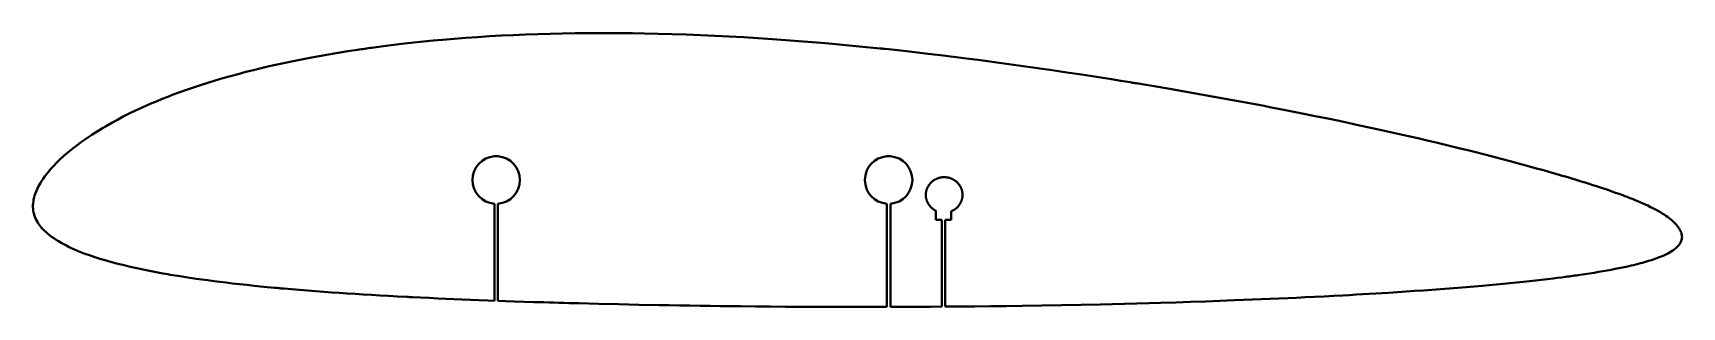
# Model space of a CAD drawing. Header units: millimetres. Extents: x -67 to 497, y 120 to 213.
import ezdxf

# ---------------------------------------------------------------- set-up
doc = ezdxf.new("R2010")
doc.units = ezdxf.units.MM
doc.layers.add('Geometries', color=7, linetype='Continuous')

msp = doc.modelspace()

# ---------------------------------------------------------------- linework, layer by layer
at = {"layer": 'Geometries', "linetype": 'Continuous', "lineweight": 40}
for p, q in [((49.2, 208.19), (53.16, 208.72)), ((53.16, 208.72), (56.71, 209.16)), ((56.71, 209.16), (60.3, 209.59)), ((60.3, 209.59), (63.53, 209.94)), ((63.53, 209.94), (66.78, 210.28)), ((66.78, 210.28), (70.05, 210.6)), ((70.05, 210.6), (73.34, 210.9)), ((73.34, 210.9), (77.29, 211.24)), ((77.29, 211.24), (81.27, 211.54)), ((81.27, 211.54), (85.29, 211.83)), ((85.29, 211.83), (89.34, 212.08)), ((89.34, 212.08), (93.42, 212.31)), ((93.42, 212.31), (97.53, 212.52)), ((97.53, 212.52), (101.67, 212.69)), ((101.67, 212.69), (105.85, 212.84)), ((105.85, 212.84), (110.05, 212.97)), ((110.05, 212.97), (114.29, 213.07)), ((114.29, 213.07), (118.57, 213.14)), ((118.57, 213.14), (122.87, 213.18)), ((122.87, 213.18), (126.07, 213.2)), ((126.07, 213.2), (129.29, 213.2)), ((129.29, 213.2), (129.65, 213.2)), ((129.65, 213.2), (130, 213.2)), ((130, 213.2), (130.36, 213.2)), ((130.36, 213.2), (130.72, 213.2)), ((130.72, 213.2), (131.07, 213.2)), ((131.07, 213.2), (131.43, 213.2)), ((131.43, 213.2), (131.78, 213.2)), ((131.78, 213.2), (132.13, 213.19)), ((132.13, 213.19), (134.11, 213.18)), ((134.11, 213.18), (138.14, 213.14)), ((138.14, 213.14), (142.21, 213.07)), ((142.21, 213.07), (146.95, 212.97)), ((146.95, 212.97), (151.73, 212.84)), ((151.73, 212.84), (156.55, 212.68)), ((156.55, 212.68), (161.42, 212.49)), ((161.42, 212.49), (166.32, 212.27)), ((166.32, 212.27), (171.18, 212.02)), ((171.18, 212.02), (176.08, 211.75)), ((176.08, 211.75), (181.02, 211.45)), ((181.02, 211.45), (185.99, 211.12)), ((185.99, 211.12), (190.47, 210.81)), ((190.47, 210.81), (194.98, 210.46)), ((194.98, 210.46), (199.52, 210.1)), ((199.52, 210.1), (204.09, 209.72)), ((204.09, 209.72), (208.69, 209.31)), ((208.69, 209.31), (213.33, 208.88)), ((213.33, 208.88), (218, 208.43)), ((218, 208.43), (222.69, 207.95)), ((16.8, 202.46), (19.54, 203.06)), ((19.54, 203.06), (22.32, 203.64)), ((22.32, 203.64), (25.13, 204.2)), ((25.13, 204.2), (27.98, 204.75)), ((27.98, 204.75), (31.15, 205.34)), ((31.15, 205.34), (34.36, 205.9)), ((34.36, 205.9), (37.61, 206.45)), ((37.61, 206.45), (40.9, 206.97)), ((40.9, 206.97), (44.23, 207.48)), ((44.23, 207.48), (44.85, 207.57)), ((44.85, 207.57), (45.47, 207.66)), ((45.47, 207.66), (46.09, 207.75)), ((46.09, 207.75), (46.71, 207.84)), ((46.71, 207.84), (47.33, 207.93)), ((47.33, 207.93), (47.95, 208.02)), ((47.95, 208.02), (48.58, 208.11)), ((48.58, 208.11), (49.2, 208.19)), ((222.69, 207.95), (222.92, 207.93)), ((222.92, 207.93), (223.15, 207.9)), ((223.15, 207.9), (223.37, 207.88)), ((223.37, 207.88), (223.6, 207.86)), ((223.6, 207.86), (223.82, 207.83)), ((223.82, 207.83), (224.05, 207.81)), ((224.05, 207.81), (224.28, 207.79)), ((224.28, 207.79), (225.53, 207.65)), ((225.53, 207.65), (227.76, 207.42)), ((227.76, 207.42), (231.78, 206.98)), ((231.78, 206.98), (235.39, 206.57)), ((235.39, 206.57), (239.02, 206.15)), ((239.02, 206.15), (243.38, 205.64)), ((243.38, 205.64), (247.78, 205.1)), ((247.78, 205.1), (252.2, 204.55)), ((252.2, 204.55), (256.98, 203.93)), ((256.98, 203.93), (261.8, 203.3)), ((261.8, 203.3), (266.66, 202.64)), ((-4.35, 197), (-1.77, 197.76)), ((-1.77, 197.76), (0.85, 198.5)), ((0.85, 198.5), (3.52, 199.23)), ((3.52, 199.23), (6.14, 199.92)), ((6.14, 199.92), (8.76, 200.58)), ((8.76, 200.58), (11.4, 201.22)), ((11.4, 201.22), (14.08, 201.85)), ((14.08, 201.85), (16.8, 202.46)), ((266.66, 202.64), (271.56, 201.96)), ((271.56, 201.96), (276.49, 201.26)), ((276.49, 201.26), (281.47, 200.53)), ((281.47, 200.53), (286.48, 199.79)), ((286.48, 199.79), (291.54, 199.02)), ((291.54, 199.02), (296.63, 198.24)), ((296.63, 198.24), (301.76, 197.43)), ((301.76, 197.43), (304.94, 196.92)), ((-22.39, 190.76), (-20.54, 191.49)), ((-20.54, 191.49), (-18.66, 192.2)), ((-18.66, 192.2), (-16.41, 193.04)), ((-16.41, 193.04), (-14.11, 193.85)), ((-14.11, 193.85), (-11.76, 194.65)), ((-11.76, 194.65), (-9.37, 195.44)), ((-9.37, 195.44), (-6.88, 196.23)), ((-6.88, 196.23), (-4.35, 197)), ((304.94, 196.92), (308.14, 196.4)), ((308.14, 196.4), (308.54, 196.33)), ((308.54, 196.33), (308.94, 196.27)), ((308.94, 196.27), (309.34, 196.2)), ((309.34, 196.2), (309.75, 196.14)), ((309.75, 196.14), (310.15, 196.07)), ((310.15, 196.07), (310.56, 196)), ((310.56, 196), (310.95, 195.94)), ((310.95, 195.94), (312.93, 195.61)), ((312.93, 195.61), (316.94, 194.94)), ((316.94, 194.94), (320.93, 194.27)), ((320.93, 194.27), (326.68, 193.28)), ((326.68, 193.28), (332.41, 192.27)), ((332.41, 192.27), (338.1, 191.25)), ((-33.69, 185.73), (-31.6, 186.75)), ((-31.6, 186.75), (-29.46, 187.74)), ((-29.46, 187.74), (-27.74, 188.51)), ((-27.74, 188.51), (-25.99, 189.27)), ((-25.99, 189.27), (-24.2, 190.02)), ((-24.2, 190.02), (-22.39, 190.76)), ((338.1, 191.25), (343.77, 190.22)), ((343.77, 190.22), (346.31, 189.75)), ((346.31, 189.75), (348.84, 189.28)), ((348.84, 189.28), (351.36, 188.8)), ((351.36, 188.8), (353.85, 188.33)), ((353.85, 188.33), (356.31, 187.86)), ((356.31, 187.86), (358.76, 187.38)), ((358.76, 187.38), (361.19, 186.91)), ((361.19, 186.91), (366.24, 185.91)), ((366.24, 185.91), (371.24, 184.91)), ((-44.07, 180.02), (-42.86, 180.76)), ((-42.86, 180.76), (-41.6, 181.5)), ((-41.6, 181.5), (-39.69, 182.58)), ((-39.69, 182.58), (-37.74, 183.65)), ((-37.74, 183.65), (-35.74, 184.7)), ((-35.74, 184.7), (-33.69, 185.73)), ((371.24, 184.91), (376.19, 183.89)), ((376.19, 183.89), (381.1, 182.87)), ((381.1, 182.87), (385.97, 181.84)), ((385.97, 181.84), (390.79, 180.8)), ((390.79, 180.8), (392.89, 180.34)), ((392.89, 180.34), (394.98, 179.88)), ((-52.86, 173.94), (-51.6, 174.91)), ((-51.6, 174.91), (-50.29, 175.88)), ((-50.29, 175.88), (-48.94, 176.84)), ((-48.94, 176.84), (-47.54, 177.79)), ((-47.54, 177.79), (-46.41, 178.54)), ((-46.41, 178.54), (-45.26, 179.28)), ((-45.26, 179.28), (-44.07, 180.02)), ((394.98, 179.88), (397.05, 179.42)), ((397.05, 179.42), (399.11, 178.96)), ((399.11, 178.96), (401.16, 178.5)), ((401.16, 178.5), (403.2, 178.04)), ((403.2, 178.04), (406.37, 177.31)), ((406.37, 177.31), (409.51, 176.58)), ((409.51, 176.58), (412.62, 175.85)), ((412.62, 175.85), (415.37, 175.19)), ((415.37, 175.19), (418.09, 174.54)), ((-58.66, 168.81), (-57.93, 169.53)), ((-57.93, 169.53), (-57.03, 170.39)), ((-57.03, 170.39), (-56.09, 171.24)), ((-56.09, 171.24), (-55.1, 172.1)), ((-55.1, 172.1), (-54.08, 172.96)), ((-54.08, 172.96), (-52.86, 173.94)), ((418.09, 174.54), (420.79, 173.88)), ((420.79, 173.88), (423.46, 173.22)), ((423.46, 173.22), (426.11, 172.56)), ((426.11, 172.56), (428.72, 171.9)), ((428.72, 171.9), (431.8, 171.11)), ((431.8, 171.11), (434.84, 170.32)), ((434.84, 170.32), (437.83, 169.53)), ((437.83, 169.53), (440.77, 168.74)), ((-63.66, 162.68), (-63.1, 163.52)), ((-63.1, 163.52), (-62.5, 164.36)), ((-62.5, 164.36), (-61.85, 165.22)), ((-61.85, 165.22), (-61.27, 165.93)), ((-61.27, 165.93), (-60.66, 166.65)), ((-60.66, 166.65), (-60.03, 167.37)), ((-60.03, 167.37), (-59.36, 168.09)), ((-59.36, 168.09), (-58.66, 168.81)), ((440.77, 168.74), (443.67, 167.96)), ((443.67, 167.96), (446.46, 167.18)), ((446.46, 167.18), (449.21, 166.41)), ((449.21, 166.41), (451.92, 165.64)), ((451.92, 165.64), (454.57, 164.87)), ((454.57, 164.87), (455.64, 164.56)), ((455.64, 164.56), (456.77, 164.23)), ((456.77, 164.23), (457.88, 163.9)), ((457.88, 163.9), (458.97, 163.57)), ((458.97, 163.57), (460.04, 163.25)), ((-66.18, 157.08), (-66, 157.75)), ((-66, 157.75), (-65.73, 158.55)), ((-65.73, 158.55), (-65.41, 159.36)), ((-65.41, 159.36), (-65.05, 160.19)), ((-65.05, 160.19), (-64.63, 161.01)), ((-64.63, 161.01), (-64.16, 161.85)), ((-64.16, 161.85), (-63.66, 162.68)), ((460.04, 163.25), (461.09, 162.93)), ((461.09, 162.93), (462.12, 162.61)), ((462.12, 162.61), (463.5, 162.19)), ((463.5, 162.19), (464.84, 161.77)), ((464.84, 161.77), (466.14, 161.35)), ((466.14, 161.35), (467.4, 160.95)), ((467.4, 160.95), (468.38, 160.63)), ((468.38, 160.63), (469.43, 160.29)), ((469.43, 160.29), (470.5, 159.93)), ((470.5, 159.93), (471.54, 159.57)), ((471.54, 159.57), (472.56, 159.22)), ((472.56, 159.22), (473.86, 158.77)), ((473.86, 158.77), (475.11, 158.32)), ((475.11, 158.32), (476.32, 157.88)), ((476.32, 157.88), (477.06, 157.6)), ((-66.56, 154.49), (-66.52, 155.12)), ((-66.56, 153.86), (-66.56, 154.49)), ((-66.53, 153.25), (-66.56, 153.86)), ((-66.46, 152.64), (-66.53, 153.25)), ((-66.52, 155.12), (-66.44, 155.77)), ((-66.35, 152.04), (-66.46, 152.64)), ((-66.44, 155.77), (-66.33, 156.42)), ((-66.33, 156.42), (-66.18, 157.08)), ((91.03, 155.01), (91.03, 121.94)), ((92.23, 121.9), (92.23, 155.01)), ((225.03, 155.01), (225.03, 119.81)), ((226.23, 119.81), (226.23, 155.01)), ((241.8, 149.5), (241.8, 152.58)), ((246.98, 152.41), (246.98, 149.5)), ((477.06, 157.6), (477.79, 157.33)), ((477.79, 157.33), (478.5, 157.05)), ((478.5, 157.05), (479.2, 156.78)), ((479.2, 156.78), (479.87, 156.51)), ((479.87, 156.51), (480.6, 156.22)), ((480.6, 156.22), (481.71, 155.75)), ((481.71, 155.75), (482.78, 155.29)), ((482.78, 155.29), (483.8, 154.84)), ((483.8, 154.84), (484.85, 154.35)), ((484.85, 154.35), (485.85, 153.87)), ((485.85, 153.87), (486.8, 153.39)), ((486.8, 153.39), (487.7, 152.92)), ((487.7, 152.92), (488.54, 152.45)), ((488.54, 152.45), (489.2, 152.07)), ((489.2, 152.07), (489.83, 151.68)), ((-66.21, 151.45), (-66.35, 152.04)), ((-66.03, 150.87), (-66.21, 151.45)), ((-65.82, 150.29), (-66.03, 150.87)), ((-65.56, 149.72), (-65.82, 150.29)), ((-65.28, 149.16), (-65.56, 149.72)), ((-64.95, 148.6), (-65.28, 149.16)), ((-64.65, 148.14), (-64.95, 148.6)), ((-64.33, 147.69), (-64.65, 148.14)), ((-63.98, 147.24), (-64.33, 147.69)), ((-63.6, 146.79), (-63.98, 147.24)), ((-63.2, 146.35), (-63.6, 146.79)), ((243.79, 149.5), (241.8, 149.5)), ((243.79, 149.5), (243.79, 119.9)), ((244.99, 119.91), (244.99, 149.5)), ((246.98, 149.5), (244.99, 149.5)), ((489.83, 151.68), (490.43, 151.3)), ((490.43, 151.3), (491, 150.92)), ((491, 150.92), (491.55, 150.54)), ((491.55, 150.54), (492.07, 150.15)), ((492.07, 150.15), (492.64, 149.7)), ((492.64, 149.7), (493.19, 149.25)), ((493.19, 149.25), (493.69, 148.8)), ((493.69, 148.8), (494.15, 148.35)), ((494.15, 148.35), (494.58, 147.9)), ((494.58, 147.9), (494.96, 147.45)), ((494.96, 147.45), (495.3, 147)), ((495.3, 147), (495.61, 146.57)), ((495.61, 146.57), (495.87, 146.13)), ((-62.78, 145.91), (-63.2, 146.35)), ((-62.2, 145.36), (-62.78, 145.91)), ((-61.59, 144.82), (-62.2, 145.36)), ((-60.93, 144.29), (-61.59, 144.82)), ((-60.24, 143.76), (-60.93, 144.29)), ((-59.49, 143.23), (-60.24, 143.76)), ((-58.69, 142.7), (-59.49, 143.23)), ((-57.86, 142.19), (-58.69, 142.7)), ((-56.98, 141.68), (-57.86, 142.19)), ((-56.06, 141.17), (-56.98, 141.68)), ((-55.15, 140.7), (-56.06, 141.17)), ((495.47, 140.87), (495.14, 140.5)), ((495.75, 141.25), (495.47, 140.87)), ((495.99, 141.63), (495.75, 141.25)), ((495.87, 146.13), (496.05, 145.77)), ((496.19, 142.01), (495.99, 141.63)), ((496.05, 145.77), (496.21, 145.41)), ((496.32, 142.33), (496.19, 142.01)), ((496.21, 145.41), (496.34, 145.06)), ((496.42, 142.66), (496.32, 142.33)), ((496.34, 145.06), (496.44, 144.7)), ((496.5, 142.99), (496.42, 142.66)), ((496.44, 144.7), (496.51, 144.35)), ((496.54, 143.32), (496.5, 142.99)), ((496.51, 144.35), (496.55, 144)), ((496.56, 143.66), (496.54, 143.32)), ((496.55, 144), (496.56, 143.66)), ((-54.19, 140.23), (-55.15, 140.7)), ((-53.2, 139.77), (-54.19, 140.23)), ((-52.18, 139.32), (-53.2, 139.77)), ((-51.09, 138.86), (-52.18, 139.32)), ((-49.96, 138.41), (-51.09, 138.86)), ((-48.8, 137.97), (-49.96, 138.41)), ((-47.59, 137.53), (-48.8, 137.97)), ((-46.34, 137.1), (-47.59, 137.53)), ((-45.47, 136.81), (-46.34, 137.1)), ((-44.59, 136.53), (-45.47, 136.81)), ((-43.7, 136.25), (-44.59, 136.53)), ((-42.79, 135.97), (-43.7, 136.25)), ((-41.87, 135.7), (-42.79, 135.97)), ((-40.92, 135.43), (-41.87, 135.7)), ((-39.96, 135.16), (-40.92, 135.43)), ((-38.5, 134.77), (-39.96, 135.16)), ((484.11, 135.18), (483.06, 134.88)), ((485.13, 135.48), (484.11, 135.18)), ((486.1, 135.79), (485.13, 135.48)), ((487.02, 136.1), (486.1, 135.79)), ((487.91, 136.41), (487.02, 136.1)), ((488.75, 136.73), (487.91, 136.41)), ((489.55, 137.06), (488.75, 136.73)), ((490.3, 137.38), (489.55, 137.06)), ((491.01, 137.71), (490.3, 137.38)), ((491.68, 138.05), (491.01, 137.71)), ((492.3, 138.39), (491.68, 138.05)), ((492.88, 138.73), (492.3, 138.39)), ((493.42, 139.08), (492.88, 138.73)), ((493.92, 139.43), (493.42, 139.08)), ((494.37, 139.78), (493.92, 139.43)), ((494.78, 140.14), (494.37, 139.78)), ((495.14, 140.5), (494.78, 140.14)), ((-36.99, 134.38), (-38.5, 134.77)), ((-35.45, 134), (-36.99, 134.38)), ((-33.86, 133.62), (-35.45, 134)), ((-32.24, 133.25), (-33.86, 133.62)), ((-30.57, 132.89), (-32.24, 133.25)), ((-28.97, 132.55), (-30.57, 132.89)), ((-27.32, 132.22), (-28.97, 132.55)), ((-25.65, 131.89), (-27.32, 132.22)), ((-23.93, 131.57), (-25.65, 131.89)), ((-22.18, 131.25), (-23.93, 131.57)), ((-21.35, 131.1), (-22.18, 131.25)), ((-20.52, 130.96), (-21.35, 131.1)), ((-19.67, 130.81), (-20.52, 130.96)), ((-18.82, 130.67), (-19.67, 130.81)), ((-17.96, 130.53), (-18.82, 130.67)), ((-17.15, 130.4), (-17.96, 130.53)), ((-15.09, 130.07), (-17.15, 130.4)), ((-12.98, 129.75), (-15.09, 130.07)), ((-10.83, 129.44), (-12.98, 129.75)), ((452.52, 129.54), (450.57, 129.31)), ((453.95, 129.72), (452.52, 129.54)), ((455.35, 129.89), (453.95, 129.72)), ((456.72, 130.07), (455.35, 129.89)), ((457.37, 130.15), (456.72, 130.07)), ((458.01, 130.24), (457.37, 130.15)), ((458.64, 130.33), (458.01, 130.24)), ((459.27, 130.41), (458.64, 130.33)), ((459.89, 130.5), (459.27, 130.41)), ((460.51, 130.58), (459.89, 130.5)), ((461.12, 130.67), (460.51, 130.58)), ((461.73, 130.75), (461.12, 130.67)), ((463.38, 131), (461.73, 130.75)), ((464.99, 131.24), (463.38, 131)), ((466.56, 131.48), (464.99, 131.24)), ((468.09, 131.73), (466.56, 131.48)), ((469.57, 131.98), (468.09, 131.73)), ((471.01, 132.24), (469.57, 131.98)), ((472.42, 132.49), (471.01, 132.24)), ((473.75, 132.75), (472.42, 132.49)), ((475.04, 133), (473.75, 132.75)), ((476.29, 133.26), (475.04, 133)), ((477.51, 133.52), (476.29, 133.26)), ((478.36, 133.71), (477.51, 133.52)), ((479.2, 133.9), (478.36, 133.71)), ((480.01, 134.09), (479.2, 133.9)), ((480.81, 134.29), (480.01, 134.09)), ((481.58, 134.48), (480.81, 134.29)), ((482.33, 134.68), (481.58, 134.48)), ((483.06, 134.88), (482.33, 134.68)), ((-8.86, 129.16), (-10.83, 129.44)), ((-6.86, 128.89), (-8.86, 129.16)), ((-4.82, 128.63), (-6.86, 128.89)), ((-2.75, 128.36), (-4.82, 128.63)), ((-0.64, 128.11), (-2.75, 128.36)), ((1.51, 127.85), (-0.64, 128.11)), ((3.96, 127.57), (1.51, 127.85)), ((6.46, 127.3), (3.96, 127.57)), ((9, 127.03), (6.46, 127.3)), ((11.17, 126.81), (9, 127.03)), ((13.37, 126.6), (11.17, 126.81)), ((15.88, 126.36), (13.37, 126.6)), ((16.34, 126.32), (15.88, 126.36)), ((16.8, 126.27), (16.34, 126.32)), ((17.27, 126.23), (16.8, 126.27)), ((17.73, 126.19), (17.27, 126.23)), ((18.2, 126.15), (17.73, 126.19)), ((18.66, 126.11), (18.2, 126.15)), ((19.13, 126.06), (18.66, 126.11)), ((21.75, 125.84), (19.13, 126.06)), ((24.43, 125.61), (21.75, 125.84)), ((27.15, 125.39), (24.43, 125.61)), ((29.93, 125.18), (27.15, 125.39)), ((32.75, 124.97), (29.93, 125.18)), ((35.36, 124.78), (32.75, 124.97)), ((38.02, 124.59), (35.36, 124.78)), ((40.71, 124.41), (38.02, 124.59)), ((43.45, 124.24), (40.71, 124.41)), ((46.22, 124.06), (43.45, 124.24)), ((49.04, 123.89), (46.22, 124.06)), ((51.9, 123.73), (49.04, 123.89)), ((385.26, 124), (382.99, 123.87)), ((387.51, 124.13), (385.26, 124)), ((389.74, 124.26), (387.51, 124.13)), ((391.96, 124.39), (389.74, 124.26)), ((394.16, 124.53), (391.96, 124.39)), ((396.34, 124.66), (394.16, 124.53)), ((399.37, 124.86), (396.34, 124.66)), ((402.36, 125.05), (399.37, 124.86)), ((405.32, 125.26), (402.36, 125.05)), ((408.23, 125.46), (405.32, 125.26)), ((411.1, 125.67), (408.23, 125.46)), ((414.1, 125.89), (411.1, 125.67)), ((417.05, 126.12), (414.1, 125.89)), ((419.95, 126.35), (417.05, 126.12)), ((422.81, 126.58), (419.95, 126.35)), ((425.62, 126.82), (422.81, 126.58)), ((428.39, 127.06), (425.62, 126.82)), ((430.72, 127.27), (428.39, 127.06)), ((433.06, 127.48), (430.72, 127.27)), ((435.43, 127.7), (433.06, 127.48)), ((437.76, 127.93), (435.43, 127.7)), ((440.04, 128.16), (437.76, 127.93)), ((442.26, 128.39), (440.04, 128.16)), ((444.44, 128.62), (442.26, 128.39)), ((446.53, 128.85), (444.44, 128.62)), ((448.58, 129.08), (446.53, 128.85)), ((450.57, 129.31), (448.58, 129.08)), ((54.88, 123.56), (51.9, 123.73)), ((57.9, 123.4), (54.88, 123.56)), ((60.97, 123.24), (57.9, 123.4)), ((61.54, 123.21), (60.97, 123.24)), ((62.11, 123.18), (61.54, 123.21)), ((62.69, 123.15), (62.11, 123.18)), ((63.18, 123.12), (62.69, 123.15)), ((65.73, 123), (63.18, 123.12)), ((68.68, 122.86), (65.73, 123)), ((71.67, 122.72), (68.68, 122.86)), ((74.39, 122.6), (71.67, 122.72)), ((77.15, 122.49), (74.39, 122.6)), ((79.95, 122.37), (77.15, 122.49)), ((82.79, 122.25), (79.95, 122.37)), ((85.73, 122.14), (82.79, 122.25)), ((88.71, 122.03), (85.73, 122.14)), ((91.03, 121.94), (88.71, 122.03)), ((94.79, 121.81), (92.23, 121.9)), ((97.89, 121.7), (94.79, 121.81)), ((101.13, 121.6), (97.89, 121.7)), ((104.42, 121.49), (101.13, 121.6)), ((107.75, 121.39), (104.42, 121.49)), ((109.58, 121.33), (107.75, 121.39)), ((111.33, 121.28), (109.58, 121.33)), ((113.02, 121.23), (111.33, 121.28)), ((114.71, 121.18), (113.02, 121.23)), ((116.41, 121.14), (114.71, 121.18)), ((118.1, 121.09), (116.41, 121.14)), ((119.81, 121.04), (118.1, 121.09)), ((126.6, 120.87), (119.81, 121.04)), ((133.44, 120.71), (126.6, 120.87)), ((140.32, 120.56), (133.44, 120.71)), ((147.25, 120.43), (140.32, 120.56)), ((150.74, 120.36), (147.25, 120.43)), ((154.23, 120.3), (150.74, 120.36)), ((157.74, 120.25), (154.23, 120.3)), ((161.24, 120.19), (157.74, 120.25)), ((164.7, 120.14), (161.24, 120.19)), ((168.17, 120.1), (164.7, 120.14)), ((171.64, 120.06), (168.17, 120.1)), ((175.12, 120.02), (171.64, 120.06)), ((180.18, 119.97), (175.12, 120.02)), ((185.26, 119.92), (180.18, 119.97)), ((190.34, 119.88), (185.26, 119.92)), ((195.43, 119.85), (190.34, 119.88)), ((200.53, 119.83), (195.43, 119.85)), ((205.64, 119.81), (200.53, 119.83)), ((210.75, 119.8), (205.64, 119.81)), ((220.52, 119.8), (210.75, 119.8)), ((225.03, 119.81), (220.52, 119.8)), ((230.26, 119.82), (226.23, 119.81)), ((239.98, 119.87), (230.26, 119.82)), ((243.79, 119.9), (239.98, 119.87)), ((249.66, 119.94), (244.99, 119.91)), ((255.07, 119.99), (249.66, 119.94)), ((260.47, 120.05), (255.07, 119.99)), ((265.85, 120.12), (260.47, 120.05)), ((271.19, 120.19), (265.85, 120.12)), ((277.96, 120.3), (271.19, 120.19)), ((284.67, 120.42), (277.96, 120.3)), ((291.34, 120.55), (284.67, 120.42)), ((297.97, 120.69), (291.34, 120.55)), ((302.11, 120.78), (297.97, 120.69)), ((306.23, 120.89), (302.11, 120.78)), ((310.34, 120.99), (306.23, 120.89)), ((314.44, 121.1), (310.34, 120.99)), ((318.52, 121.22), (314.44, 121.1)), ((323.66, 121.37), (318.52, 121.22)), ((328.75, 121.53), (323.66, 121.37)), ((333.79, 121.7), (328.75, 121.53)), ((338.78, 121.87), (333.79, 121.7)), ((343.73, 122.06), (338.78, 121.87)), ((346.79, 122.18), (343.73, 122.06)), ((349.84, 122.3), (346.79, 122.18)), ((352.87, 122.42), (349.84, 122.3)), ((355.89, 122.55), (352.87, 122.42)), ((358.91, 122.68), (355.89, 122.55)), ((361.91, 122.81), (358.91, 122.68)), ((364.88, 122.95), (361.91, 122.81)), ((367.83, 123.09), (364.88, 122.95)), ((371.1, 123.25), (367.83, 123.09)), ((374.34, 123.41), (371.1, 123.25)), ((377.54, 123.58), (374.34, 123.41)), ((380.71, 123.75), (377.54, 123.58)), ((382.99, 123.87), (380.71, 123.75))]:
    msp.add_line(p, q, dxfattribs=at)
at = {"layer": 'Geometries', "linetype": 'Continuous', "lineweight": 40, "flags": 128}
for points in [[(91.63, 171.19), (91.46, 171.19), (91.29, 171.18), (91.16, 171.18), (91.03, 171.17)], [(92.23, 171.17), (92.06, 171.18), (91.9, 171.19), (91.76, 171.19), (91.63, 171.19)], [(225.63, 171.19), (225.46, 171.19), (225.29, 171.18), (225.16, 171.18), (225.03, 171.17)], [(226.23, 171.17), (226.06, 171.18), (225.9, 171.19), (225.76, 171.19), (225.63, 171.19)], [(241.8, 152.58), (241.67, 152.64), (241.55, 152.71), (241.42, 152.78), (241.3, 152.85), (241.18, 152.92), (241.06, 153), (240.94, 153.07), (240.83, 153.15), (240.72, 153.24), (240.59, 153.34), (240.47, 153.44), (240.34, 153.54), (240.22, 153.65), (240.11, 153.77), (240, 153.88), (239.89, 154), (239.78, 154.12), (239.68, 154.24), (239.58, 154.36), (239.48, 154.49), (239.39, 154.62), (239.31, 154.74), (239.23, 154.87), (239.15, 154.99), (239.08, 155.12), (239.01, 155.25), (238.94, 155.38), (238.87, 155.52), (238.81, 155.66), (238.75, 155.79), (238.7, 155.93), (238.65, 156.07), (238.6, 156.22), (238.56, 156.36), (238.52, 156.51), (238.48, 156.66), (238.44, 156.82), (238.41, 156.97), (238.39, 157.13), (238.37, 157.28), (238.35, 157.44), (238.34, 157.6), (238.33, 157.76), (238.33, 157.91), (238.33, 158.07), (238.33, 158.23), (238.34, 158.38), (238.35, 158.54), (238.37, 158.69), (238.39, 158.84), (238.41, 158.99), (238.44, 159.13), (238.47, 159.26), (238.5, 159.4), (238.53, 159.54), (238.57, 159.67), (238.61, 159.81), (238.66, 159.94), (238.7, 160.07), (238.75, 160.19), (238.82, 160.34), (238.88, 160.49), (238.95, 160.63), (239.03, 160.78), (239.11, 160.92), (239.19, 161.06), (239.27, 161.19), (239.36, 161.33), (239.45, 161.46), (239.55, 161.58), (239.65, 161.71), (239.75, 161.83), (239.85, 161.95), (239.95, 162.06), (240.05, 162.16), (240.16, 162.27), (240.27, 162.37), (240.38, 162.48), (240.5, 162.57), (240.61, 162.67), (240.74, 162.76), (240.86, 162.85), (240.98, 162.94), (241.11, 163.03), (241.24, 163.11), (241.38, 163.19), (241.52, 163.27), (241.66, 163.34), (241.8, 163.41), (241.95, 163.48), (242.1, 163.55), (242.25, 163.61), (242.4, 163.67), (242.55, 163.72), (242.71, 163.77), (242.86, 163.81), (243.02, 163.86), (243.17, 163.89), (243.33, 163.92), (243.48, 163.95), (243.63, 163.98), (243.79, 164)], [(243.79, 164), (243.95, 164.02), (244.12, 164.03), (244.29, 164.04), (244.46, 164.05), (244.59, 164.05), (244.72, 164.05), (244.85, 164.04), (244.99, 164.04)], [(244.99, 164.04), (245.14, 164.03), (245.29, 164.01), (245.44, 163.99), (245.59, 163.97), (245.74, 163.95), (245.88, 163.92), (246.03, 163.89), (246.17, 163.86), (246.31, 163.82), (246.45, 163.78), (246.59, 163.73), (246.73, 163.69), (246.87, 163.64), (247.01, 163.58), (247.14, 163.53), (247.27, 163.47), (247.41, 163.41), (247.54, 163.34), (247.66, 163.27), (247.79, 163.2), (247.91, 163.13), (248.04, 163.05), (248.16, 162.98), (248.29, 162.89), (248.42, 162.79), (248.54, 162.7), (248.66, 162.6), (248.79, 162.5), (248.89, 162.4), (249, 162.3), (249.1, 162.2), (249.2, 162.1), (249.3, 162), (249.39, 161.89), (249.48, 161.79), (249.57, 161.68), (249.65, 161.57), (249.74, 161.45), (249.82, 161.33), (249.9, 161.21), (249.98, 161.09), (250.05, 160.97), (250.12, 160.85), (250.19, 160.72), (250.25, 160.59), (250.31, 160.46), (250.37, 160.33), (250.43, 160.19), (250.48, 160.06), (250.53, 159.92), (250.58, 159.78), (250.62, 159.65), (250.65, 159.52), (250.69, 159.39), (250.72, 159.26), (250.74, 159.13), (250.77, 158.99), (250.79, 158.85), (250.81, 158.7), (250.83, 158.56), (250.84, 158.41), (250.85, 158.27), (250.85, 158.12), (250.85, 157.98), (250.85, 157.84), (250.84, 157.7), (250.84, 157.56), (250.82, 157.41), (250.81, 157.27), (250.79, 157.13), (250.76, 156.99), (250.74, 156.85), (250.71, 156.71), (250.67, 156.57), (250.64, 156.43), (250.6, 156.3), (250.56, 156.16), (250.51, 156.03), (250.46, 155.9), (250.41, 155.77), (250.35, 155.62), (250.28, 155.48), (250.21, 155.34), (250.14, 155.2), (250.06, 155.07), (249.99, 154.95), (249.92, 154.82), (249.84, 154.71), (249.76, 154.59), (249.68, 154.47), (249.59, 154.36), (249.5, 154.25), (249.41, 154.15), (249.32, 154.04), (249.22, 153.93), (249.12, 153.83), (249.02, 153.73), (248.92, 153.63), (248.81, 153.53), (248.7, 153.44), (248.59, 153.35), (248.47, 153.26), (248.35, 153.17), (248.23, 153.08), (248.11, 153), (247.99, 152.92), (247.86, 152.84), (247.73, 152.77), (247.59, 152.69), (247.44, 152.61), (247.29, 152.54), (247.14, 152.47), (246.98, 152.41)]]:
    msp.add_lwpolyline(points, dxfattribs=at)
at = {"layer": 'Geometries', "linetype": 'Continuous', "lineweight": 40}
for centre, start, end in [((91.63, 163.09), 94.2513, 265.7487), ((91.63, 163.09), 274.2513, 85.7487), ((225.63, 163.09), 94.2513, 265.7487), ((225.63, 163.09), 274.2513, 85.7487)]:
    msp.add_arc(centre, 8.1, start, end, dxfattribs=at)

doc.saveas('drawing.dxf')
